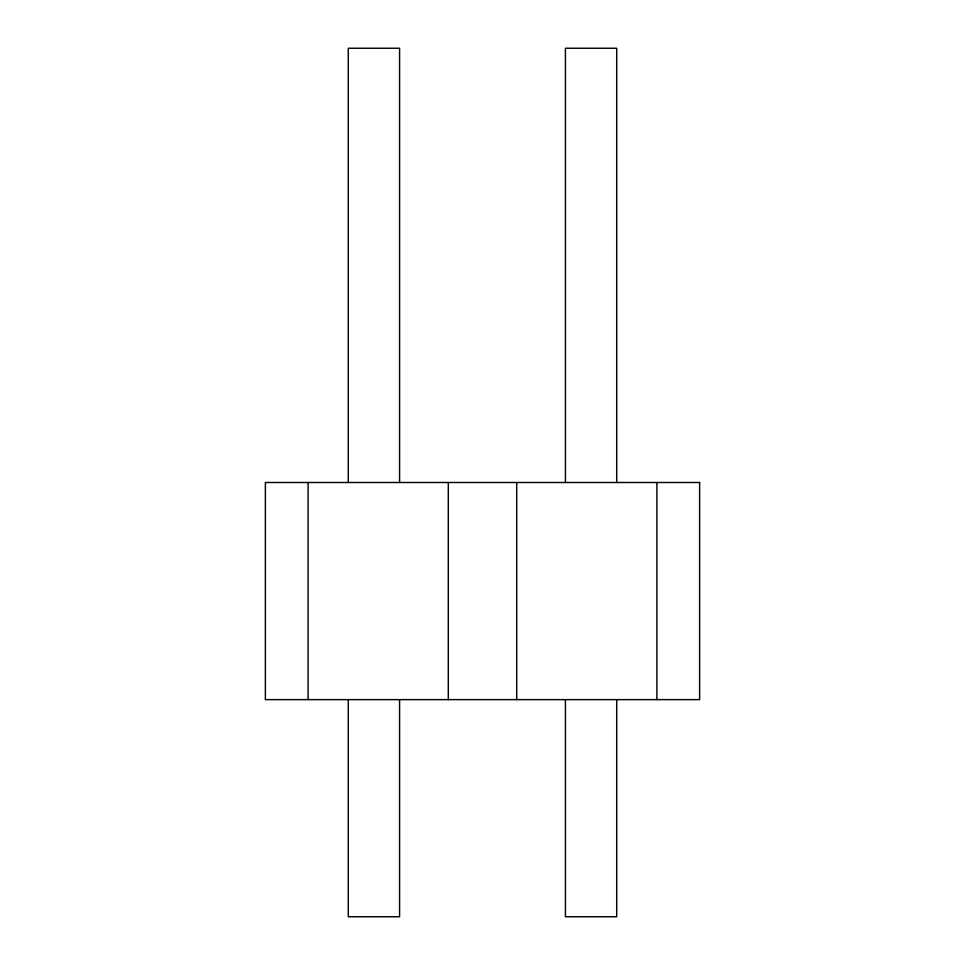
<?xml version="1.0" encoding="UTF-8"?>
<svg xmlns="http://www.w3.org/2000/svg" width="965" height="965" viewBox="0 0 965 965"><rect width="100%" height="100%" fill="white"/><g stroke="black" fill="none" stroke-linecap="round" stroke-linejoin="round"><path stroke-width="1.45" d="M656.888 482.5L656.888 699.625M616.707 482.5L616.707 48.25L565.418 48.25L565.418 482.5M616.707 699.625L616.707 916.75L565.418 916.75L565.418 699.625M516.697 482.5L516.697 699.625M448.303 482.5L448.303 699.625M399.582 482.5L399.582 48.25L348.293 48.25L348.293 482.5M399.582 699.625L399.582 916.75L348.293 916.75L348.293 699.625M308.112 482.5L308.112 699.625M699.625 482.5L265.375 482.5L265.375 699.625L699.625 699.625L699.625 482.5"/></g></svg>
